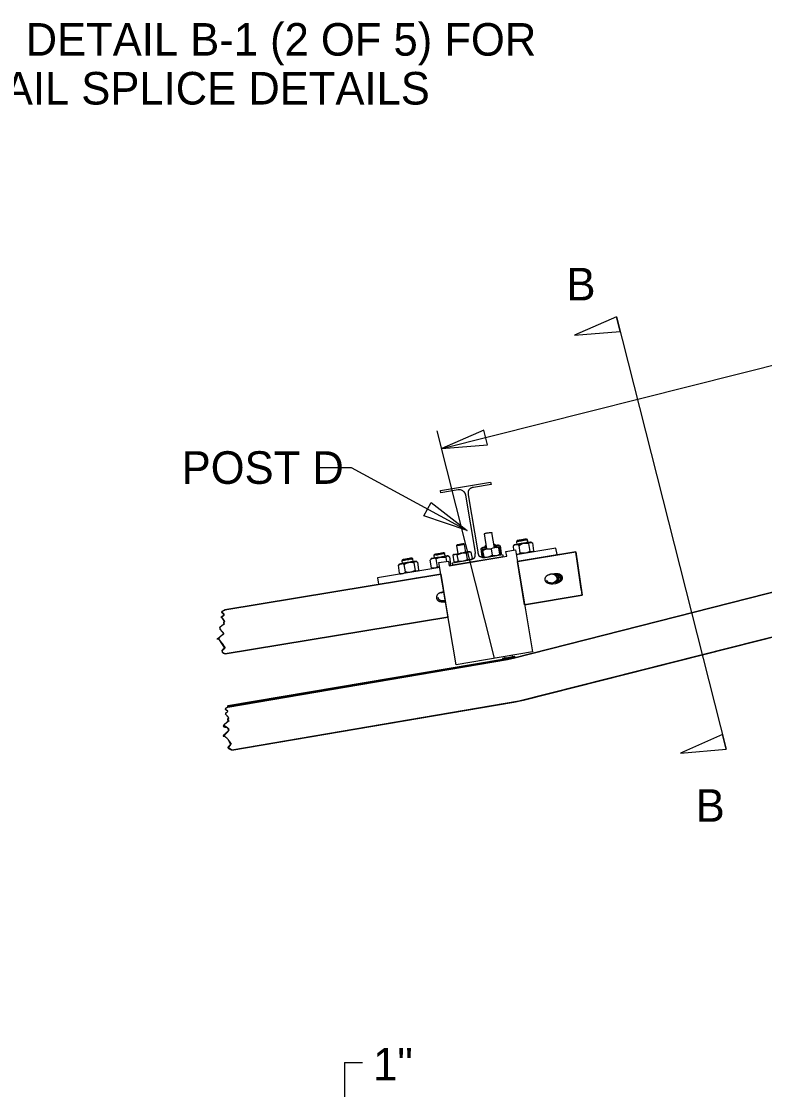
# Model space of a CAD drawing. Extents: x 2.2 to 33.9, y 0.2 to 10.
# Drawn here: x 8.178 to 10.232, y 6.449 to 9.4 of the extents above; entities that cross this region are included whole.
import ezdxf

# ---------------------------------------------------------------- set-up
doc = ezdxf.new("R2010")
doc.units = 0
for name, color, linetype in [('SD_P_Dimension Lines', 7, 'Continuous'), ('SD_P_Dimension Text', 7, 'Continuous'), ('SD_P_Shading', 7, 'Continuous'), ('SD_X_Exist Object Lines', 7, 'Continuous')]:
    doc.layers.add(name, color=color, linetype=linetype)

msp = doc.modelspace()

# ---------------------------------------------------------------- linework, layer by layer
at = {"layer": 'SD_P_Dimension Lines'}
for p, q in [((9.3398, 8.2203), (11.9266, 8.8702)), ((9.4559, 8.2712), (9.3398, 8.2203)), ((9.4662, 8.2304), (9.4559, 8.2712)), ((9.3398, 8.2203), (9.4662, 8.2304)), ((9.0018, 8.1676), (9.0896, 8.1676)), ((9.0896, 8.1676), (9.4102, 7.9933)), ((9.0711, 6.5243), (9.0711, 6.3007)), ((9.0711, 6.5243), (9.1211, 6.5243))]:
    msp.add_line(p, q, dxfattribs=at)
for points in [[(9.8228, 8.5843), (10.1261, 7.3893)], [(9.4855, 7.6406), (9.3276, 8.2688)]]:
    msp.add_lwpolyline(points, dxfattribs=at)
at = {"layer": 'SD_P_Dimension Text'}
for p, q in [((9.8228, 8.5843), (9.7068, 8.5332)), ((9.8331, 8.5436), (9.8228, 8.5843)), ((9.7068, 8.5332), (9.8331, 8.5436)), ((9.2904, 8.0346), (9.3104, 8.0715)), ((9.3104, 8.0715), (9.4102, 7.9933)), ((9.4102, 7.9933), (9.2904, 8.0346)), ((10.1158, 7.43), (9.9998, 7.3789)), ((10.1261, 7.3893), (10.1158, 7.43)), ((9.9998, 7.3789), (10.1261, 7.3893))]:
    msp.add_line(p, q, dxfattribs=at)
at = {"layer": 'SD_P_Shading'}
msp.add_lwpolyline([(10.6311, 7.7951), (9.5528, 7.5222), (8.7603, 7.3868), (8.7506, 7.3931), (8.7569, 7.4028), (8.7501, 7.4164), (8.7388, 7.4266), (8.7518, 7.441), (8.749, 7.4472), (8.7394, 7.4544), (8.74, 7.4583), (8.7486, 7.4664), (8.7521, 7.4685), (8.7487, 7.4706), (8.7488, 7.4727), (8.7511, 7.4752), (8.7494, 7.4787), (8.7469, 7.4808), (8.7463, 7.4826), (8.7427, 7.4859), (8.7429, 7.4879), (8.7449, 7.4905), (8.7466, 7.4914), (8.7485, 7.4934), (8.7476, 7.4951), (8.7451, 7.4977), (8.7427, 7.4993), (8.7426, 7.501), (8.7437, 7.5024), (8.7453, 7.5034), (8.747, 7.5051), (8.7486, 7.5059), (8.7486, 7.5059), (8.7486, 7.5059), (8.7486, 7.5059), (8.7486, 7.5059), (8.7486, 7.5059), (8.7486, 7.5059), (8.7486, 7.5059), (9.522, 7.6376), (9.5386, 7.6409), (9.5386, 7.6409), (11.0361, 8.0218)], dxfattribs=at)
for points in [[(9.332, 7.9051), (9.3586, 7.9093), (9.3603, 7.8959), (9.5195, 7.9226), (9.517, 7.9359), (9.5436, 7.9401), (9.5903, 7.6584), (9.3795, 7.6226)], [(9.7103, 7.9343), (9.7103, 7.9343), (9.7278, 7.8151), (9.5687, 7.7885), (9.549, 7.9077)], [(9.3374, 7.8727), (9.3374, 7.8727), (9.357, 7.7543), (8.7411, 7.6526), (8.7342, 7.6568), (8.7329, 7.6629), (8.7408, 7.6688), (8.7241, 7.6945), (8.7276, 7.7004), (8.7378, 7.7089), (8.7283, 7.7205), (8.7271, 7.7263), (8.7335, 7.7322), (8.739, 7.7348), (8.7389, 7.7437), (8.7314, 7.7552), (8.739, 7.7602), (8.7334, 7.7688), (8.7362, 7.7721), (8.7378, 7.7726), (8.7395, 7.7734), (8.7395, 7.7743), (8.7403, 7.7743)]]:
    msp.add_lwpolyline(points, close=True, dxfattribs=at)
at = {"layer": 'SD_X_Exist Object Lines'}
for points in [[(9.4328, 7.9326), (9.4061, 8.0909), (9.4053, 8.0943), (9.4045, 8.0968), (9.402, 8.1001), (9.4003, 8.1018), (9.3978, 8.1034), (9.3945, 8.1051), (9.392, 8.1059), (9.3853, 8.1059), (9.337, 8.0976), (9.3361, 8.1043), (9.4745, 8.1276), (9.4761, 8.1209), (9.4278, 8.1126), (9.4245, 8.1126)], [(9.4128, 8.0959), (9.4128, 8.0926), (9.4395, 7.9343)], [(11.0486, 7.9701), (11.0378, 8.0134), (11.0361, 8.0218), (9.5386, 7.6409), (9.522, 7.6376), (8.7486, 7.5059)], [(9.4861, 7.9459), (9.4786, 7.9884), (9.4786, 7.9876), (9.4753, 7.9876), (9.4728, 7.9868), (9.4711, 7.9868), (9.4686, 7.9859), (9.4636, 7.9859), (9.462, 7.9851), (9.4595, 7.9851), (9.4586, 7.9843), (9.457, 7.9843), (9.4636, 7.9426), (9.4628, 7.9426), (9.4603, 7.9418), (9.4578, 7.9418), (9.4561, 7.9409), (9.4528, 7.9409), (9.4495, 7.9376), (9.4528, 7.9201), (9.4545, 7.9193)], [(9.5786, 7.9601), (9.577, 7.9684), (9.5745, 7.9701), (9.5736, 7.9701)], [(9.4061, 7.9326), (9.4028, 7.9551), (9.4003, 7.9568), (9.3986, 7.9568), (9.397, 7.9559), (9.3928, 7.9559), (9.3911, 7.9551), (9.3886, 7.9551), (9.387, 7.9543), (9.3828, 7.9543), (9.3811, 7.9518), (9.3845, 7.9293)], [(9.4028, 7.9551), (9.4003, 7.9551), (9.3986, 7.9543), (9.3945, 7.9543), (9.3928, 7.9534), (9.3903, 7.9534), (9.3878, 7.9526), (9.3853, 7.9526), (9.3836, 7.9518), (9.3811, 7.9518)], [(9.4478, 7.9426), (9.4511, 7.9451), (9.4553, 7.9468), (9.4536, 7.9468), (9.4528, 7.9459), (9.4511, 7.9459), (9.4495, 7.9443), (9.4478, 7.9426), (9.4511, 7.9209), (9.4528, 7.9201), (9.4511, 7.9209)], [(9.4595, 7.9409), (9.4545, 7.9409), (9.4495, 7.9376)], [(9.4536, 7.9384), (9.4528, 7.9409), (9.4528, 7.9384), (9.4553, 7.9209), (9.4561, 7.9184), (9.457, 7.9209), (9.4628, 7.9201), (9.4686, 7.9209), (9.4736, 7.9226), (9.4795, 7.9251)], [(9.457, 7.9209), (9.4536, 7.9384), (9.4586, 7.9409), (9.4645, 7.9426), (9.4761, 7.9426)], [(9.4636, 7.9451), (9.4595, 7.9468), (9.4553, 7.9468), (9.4578, 7.9468), (9.4595, 7.9476), (9.4628, 7.9476)], [(9.462, 7.9509), (9.4603, 7.9509), (9.4586, 7.9484), (9.4586, 7.9468)], [(9.4628, 7.9493), (9.4611, 7.9484), (9.4586, 7.9484)], [(9.4895, 7.9526), (9.4895, 7.9534), (9.4861, 7.9551), (9.4845, 7.9551)], [(9.4895, 7.9534), (9.487, 7.9534), (9.4853, 7.9526), (9.4845, 7.9526)], [(9.4903, 7.9493), (9.4928, 7.9518), (9.4953, 7.9534), (9.4936, 7.9534), (9.492, 7.9526), (9.4903, 7.9526), (9.4878, 7.9518), (9.4853, 7.9518)], [(9.4853, 7.9501), (9.4903, 7.9493), (9.4911, 7.9468), (9.4961, 7.9476), (9.5003, 7.9468), (9.497, 7.9484), (9.4961, 7.9476), (9.492, 7.9476), (9.4895, 7.9468), (9.4878, 7.9468)], [(9.4995, 7.9526), (9.497, 7.9534), (9.4953, 7.9534), (9.4986, 7.9526), (9.5011, 7.9509), (9.5045, 7.9301), (9.5028, 7.9276), (9.5003, 7.9259), (9.5003, 7.9284)], [(9.5036, 7.9284), (9.5003, 7.9468)], [(9.537, 7.9501), (9.5403, 7.9534), (9.5445, 7.9551), (9.5428, 7.9543), (9.5403, 7.9543), (9.5386, 7.9518), (9.537, 7.9501), (9.5386, 7.9393)], [(9.5536, 7.9526), (9.5495, 7.9543), (9.5445, 7.9551), (9.547, 7.9551)], [(9.5486, 7.9093), (9.6586, 7.9276), (9.6553, 7.9451), (9.5453, 7.9268)], [(9.5495, 7.9659), (9.5486, 7.9659), (9.5461, 7.9626), (9.5478, 7.9551)], [(9.547, 7.9634), (9.5461, 7.9626)], [(9.5795, 7.9576), (9.582, 7.9601), (9.5845, 7.9609), (9.5811, 7.9609), (9.5795, 7.9601), (9.5745, 7.9601), (9.572, 7.9593), (9.5686, 7.9584), (9.5661, 7.9584), (9.5628, 7.9576)], [(9.577, 7.9684), (9.5761, 7.9676)], [(9.5886, 7.9601), (9.5861, 7.9618), (9.5853, 7.9618), (9.5845, 7.9609), (9.5878, 7.9609), (9.5903, 7.9593), (9.5936, 7.9376), (9.592, 7.9351), (9.5886, 7.9343), (9.5861, 7.9343), (9.5836, 7.9359)], [(9.2611, 7.9076), (9.2603, 7.9151), (9.2578, 7.9168), (9.2536, 7.9168), (9.252, 7.9159), (9.2495, 7.9159), (9.247, 7.9151), (9.2445, 7.9151), (9.242, 7.9143), (9.2395, 7.9143), (9.237, 7.9134), (9.2336, 7.9134), (9.232, 7.9126), (9.2311, 7.9126), (9.2295, 7.9101), (9.2303, 7.9026)], [(9.247, 7.9126), (9.2445, 7.9126), (9.2411, 7.9118), (9.2386, 7.9118), (9.2361, 7.9109), (9.232, 7.9109), (9.2311, 7.9101), (9.2295, 7.9101)], [(9.2603, 7.9151), (9.2578, 7.9151)], [(9.3278, 7.8934), (9.3245, 7.8909), (9.3203, 7.8893), (9.3161, 7.8893), (9.312, 7.8909), (9.3078, 7.9118)], [(9.3245, 7.9151), (9.3161, 7.9168), (9.3178, 7.9168)], [(9.3495, 7.9218), (9.3486, 7.9301), (9.3453, 7.9318), (9.3436, 7.9318), (9.342, 7.9309), (9.3395, 7.9309), (9.3378, 7.9301), (9.3353, 7.9301), (9.3328, 7.9293), (9.3295, 7.9293), (9.3278, 7.9284), (9.3228, 7.9284), (9.3211, 7.9276), (9.3195, 7.9276), (9.3178, 7.9251), (9.3186, 7.9168)], [(9.3203, 7.9251), (9.3178, 7.9251)], [(9.3345, 7.8926), (9.3278, 7.8934), (9.3245, 7.9151), (9.3303, 7.9184), (9.337, 7.9201), (9.3436, 7.9201), (9.3511, 7.9193), (9.3528, 7.9084)], [(9.3486, 7.9301), (9.347, 7.9301), (9.3461, 7.9293), (9.3428, 7.9293), (9.3403, 7.9284), (9.3378, 7.9284), (9.3345, 7.9276), (9.332, 7.9276)], [(9.3403, 7.9209), (9.337, 7.9201), (9.3345, 7.9193)], [(9.3511, 7.9193), (9.3528, 7.9218), (9.3553, 7.9234), (9.3545, 7.9226)], [(9.3595, 7.9218), (9.357, 7.9234), (9.3553, 7.9234), (9.3586, 7.9226), (9.3611, 7.9209), (9.3645, 7.9001), (9.3628, 7.8976), (9.3603, 7.8959)], [(9.4536, 7.9193), (9.4595, 7.9193), (9.5078, 7.9276), (9.5095, 7.9209), (9.3703, 7.8976), (9.3695, 7.9043), (9.4178, 7.9126), (9.4211, 7.9134)], [(9.3745, 7.9276), (9.3736, 7.9276), (9.3703, 7.9251), (9.3736, 7.9068)], [(9.3828, 7.9268), (9.3803, 7.9276), (9.3761, 7.9276), (9.3736, 7.9268), (9.3703, 7.9251)], [(9.4111, 7.9134), (9.4053, 7.9109), (9.3995, 7.9093), (9.3928, 7.9084), (9.3861, 7.9093), (9.3836, 7.9076), (9.3803, 7.9059), (9.377, 7.9059), (9.3736, 7.9068), (9.377, 7.9051)], [(9.3861, 7.9093), (9.3828, 7.9268), (9.3895, 7.9293), (9.3953, 7.9309), (9.402, 7.9318), (9.4086, 7.9309)], [(9.422, 7.9134), (9.4245, 7.9159), (9.4186, 7.9126), (9.4153, 7.9126), (9.4111, 7.9134), (9.4086, 7.9309), (9.4111, 7.9334), (9.4145, 7.9343), (9.4178, 7.9343), (9.4211, 7.9334), (9.4178, 7.9351), (9.417, 7.9351), (9.4161, 7.9343), (9.4128, 7.9343), (9.4103, 7.9334), (9.4078, 7.9334), (9.4053, 7.9326), (9.402, 7.9326), (9.3953, 7.9309), (9.392, 7.9309)], [(9.4245, 7.9159), (9.4211, 7.9334)], [(9.4561, 7.9193), (9.4528, 7.9201)], [(9.502, 7.9259), (9.5028, 7.9284)], [(9.557, 7.9318), (9.5536, 7.9293), (9.5495, 7.9276), (9.5453, 7.9276)], [(9.7103, 7.9334), (9.7103, 7.9343), (9.5486, 7.9076)], [(9.5686, 7.7884), (9.7278, 7.8151), (9.7278, 7.8176), (9.727, 7.8193), (9.727, 7.8251), (9.7253, 7.8318), (9.7161, 7.8959), (9.7153, 7.9026), (9.7103, 7.9334), (9.5486, 7.9068)], [(9.5553, 7.9101), (9.5553, 7.9093)], [(9.5861, 7.9143), (9.5861, 7.9151)], [(9.5911, 7.9343), (9.592, 7.9359)], [(9.3345, 7.8918), (9.1628, 7.8626), (9.1653, 7.8451), (9.337, 7.8743)], [(9.2395, 7.8793), (9.2361, 7.8759), (9.232, 7.8743), (9.2278, 7.8743), (9.2236, 7.8759), (9.2203, 7.8976)], [(9.2361, 7.9001), (9.232, 7.9018), (9.2278, 7.9018), (9.2295, 7.9018)], [(9.252, 7.9059), (9.2486, 7.9051), (9.2461, 7.9051)], [(9.2628, 7.9043), (9.2645, 7.9068), (9.2678, 7.9084), (9.2661, 7.9084)], [(9.2711, 7.9076), (9.2695, 7.9084), (9.2678, 7.9084), (9.2703, 7.9076), (9.2728, 7.9059), (9.2761, 7.8851), (9.2745, 7.8826), (9.272, 7.8809), (9.2686, 7.8818), (9.2661, 7.8834)], [(9.2736, 7.8818), (9.2753, 7.8834)], [(9.312, 7.8909), (9.3136, 7.8901), (9.3153, 7.8884)], [(9.362, 7.8959), (9.3636, 7.8984)], [(9.3374, 7.8727), (8.7403, 7.7743)], [(9.3378, 7.8726), (8.7403, 7.7734)], [(9.2236, 7.8759), (9.2253, 7.8751), (9.2278, 7.8734)], [(9.2378, 7.8576), (9.2386, 7.8568)], [(9.2695, 7.8618), (9.2686, 7.8626)], [(9.3261, 7.8718), (9.3261, 7.8709)], [(9.6303, 7.8559), (9.6295, 7.8568)], [(9.6661, 7.8618), (9.6661, 7.8626), (9.6653, 7.8643), (9.6645, 7.8668), (9.6611, 7.8701), (9.6586, 7.8709), (9.6561, 7.8726), (9.6478, 7.8726), (9.6403, 7.8718), (9.637, 7.8709), (9.6361, 7.8701)], [(9.6545, 7.8743), (9.6511, 7.8743), (9.6436, 7.8734)], [(9.647, 7.8726), (9.6445, 7.8718)], [(9.6545, 7.8709), (9.6561, 7.8701), (9.657, 7.8676), (9.6586, 7.8651), (9.6586, 7.8601), (9.6578, 7.8576), (9.657, 7.8559), (9.6553, 7.8534), (9.6503, 7.8501), (9.6478, 7.8493), (9.6461, 7.8484)], [(9.6503, 7.8718), (9.6478, 7.8726)], [(9.6553, 7.8509), (9.6528, 7.8501), (9.6528, 7.8493)], [(9.6553, 7.8743), (9.6561, 7.8743)], [(9.6578, 7.8509), (9.6586, 7.8509), (9.6603, 7.8534)], [(9.6586, 7.8609), (9.6586, 7.8634)], [(9.6603, 7.8518), (9.6586, 7.8509)], [(9.6611, 7.8643), (9.662, 7.8626)], [(9.6686, 7.8668), (9.6686, 7.8643)], [(9.3445, 7.8226), (9.3453, 7.8226), (9.3403, 7.8218), (9.3378, 7.8209), (9.337, 7.8209)], [(9.3403, 7.8226), (9.3403, 7.8218)], [(9.3453, 7.8243), (9.3436, 7.8234)], [(9.6411, 7.8468), (9.6445, 7.8459), (9.647, 7.8468), (9.6553, 7.8476), (9.6578, 7.8484)], [(9.6578, 7.8501), (9.6545, 7.8501), (9.647, 7.8484), (9.6436, 7.8484)], [(8.7603, 7.3868), (9.5395, 7.5193), (9.5661, 7.5251), (10.6311, 7.7951)], [(9.3311, 7.8059), (9.3303, 7.8084)], [(9.3495, 7.7993), (9.3478, 7.7993), (9.3445, 7.7993)], [(9.3453, 7.7968), (9.3478, 7.7968), (9.3503, 7.7976)], [(9.3495, 7.8001), (9.3486, 7.7993), (9.347, 7.7993)], [(9.3478, 7.7993), (9.3478, 7.7968)], [(8.7403, 7.7743), (8.7395, 7.7743), (8.7395, 7.7734), (8.7403, 7.7734), (8.7378, 7.7726)], [(8.7386, 7.7451), (8.7395, 7.7418), (8.7386, 7.7409), (8.737, 7.7401), (8.737, 7.7376), (8.7395, 7.7351), (8.737, 7.7334), (8.7336, 7.7318), (8.7311, 7.7301), (8.727, 7.7259), (8.727, 7.7209), (8.7361, 7.7118), (8.737, 7.7101), (8.737, 7.7084), (8.7361, 7.7076), (8.7353, 7.7059)], [(8.7378, 7.7618), (8.7386, 7.7609), (8.7378, 7.7601)], [(8.7411, 7.6526), (9.357, 7.7543)], [(8.7361, 7.6784), (8.7386, 7.6734), (8.7411, 7.6693), (8.7361, 7.6659), (8.7345, 7.6634), (8.7328, 7.6626), (8.7328, 7.6593), (8.7336, 7.6584), (8.7345, 7.6568), (8.7361, 7.6551), (8.7386, 7.6543), (8.7411, 7.6526)], [(9.5428, 7.6443), (9.5078, 7.6384)], [(9.5136, 7.6451), (9.5145, 7.6409), (9.5153, 7.6409), (9.517, 7.6418), (9.5211, 7.6418), (9.5236, 7.6426), (9.5253, 7.6426), (9.5278, 7.6434), (9.5303, 7.6434), (9.532, 7.6443), (9.5361, 7.6443), (9.5353, 7.6493)], [(9.5428, 7.6434), (9.5428, 7.6443), (9.5428, 7.6451), (9.542, 7.6451), (9.542, 7.6459), (9.5311, 7.6434)], [(9.5386, 7.6418), (9.5211, 7.6384), (8.7486, 7.5068)], [(9.5078, 7.6376), (8.7486, 7.5093)], [(9.5195, 7.6418), (9.5086, 7.6401), (9.5078, 7.6401), (9.5078, 7.6384), (9.5078, 7.6359)], [(8.7486, 7.5093), (8.7478, 7.5084), (8.7478, 7.5076), (8.7486, 7.5076), (8.7486, 7.5059), (8.747, 7.5051), (8.7453, 7.5034), (8.7436, 7.5026), (8.7436, 7.5018), (8.7428, 7.5009), (8.7428, 7.4993), (8.7436, 7.4984), (8.7453, 7.4976), (8.7478, 7.4951), (8.7478, 7.4943), (8.7486, 7.4934), (8.7461, 7.4909), (8.7445, 7.4901), (8.7436, 7.4884), (8.7428, 7.4876), (8.7428, 7.4859), (8.7461, 7.4826), (8.747, 7.4809), (8.7495, 7.4784), (8.7511, 7.4751), (8.7486, 7.4726), (8.7486, 7.4709), (8.7503, 7.4693), (8.752, 7.4684), (8.7478, 7.4659), (8.7445, 7.4626)], [(8.7511, 7.4409), (8.7478, 7.4376)], [(8.7528, 7.4118), (8.7578, 7.4034), (8.7561, 7.4018)], [(8.7578, 7.3884), (8.7603, 7.3868)]]:
    msp.add_lwpolyline(points, dxfattribs=at)
for points in [[(9.5903, 7.6584), (9.3795, 7.6226), (9.332, 7.9051), (9.3586, 7.9093), (9.3603, 7.8959), (9.5195, 7.9226), (9.517, 7.9359), (9.5436, 7.9401)], [(9.4978, 7.9459), (9.492, 7.9468), (9.487, 7.9459), (9.4811, 7.9451), (9.4761, 7.9426), (9.4795, 7.9251), (9.4845, 7.9243), (9.4903, 7.9243), (9.4953, 7.9259), (9.5003, 7.9284)], [(9.5795, 7.9576), (9.5836, 7.9359), (9.577, 7.9326), (9.5703, 7.9309), (9.5636, 7.9309), (9.557, 7.9318), (9.5536, 7.9526), (9.5595, 7.9559), (9.5661, 7.9584), (9.5728, 7.9584)], [(9.3111, 7.9159), (9.3095, 7.9134), (9.3078, 7.9118), (9.312, 7.9151), (9.3161, 7.9168), (9.3145, 7.9159)], [(9.5036, 7.9284), (9.5003, 7.9259), (9.5003, 7.9268)], [(9.2228, 7.9009), (9.2211, 7.8993), (9.2203, 7.8976), (9.2236, 7.9001), (9.2278, 7.9018), (9.2261, 7.9018), (9.2245, 7.9009)], [(9.2628, 7.9043), (9.2661, 7.8834), (9.2603, 7.8801), (9.2536, 7.8784), (9.247, 7.8776), (9.2395, 7.8793), (9.2361, 7.9001), (9.2428, 7.9034), (9.2486, 7.9051), (9.2561, 7.9059)]]:
    msp.add_lwpolyline(points, close=True, dxfattribs=at)
for points in [[(9.4245, 8.1126), (9.4182, 8.1097), (9.4124, 8.1033), (9.4128, 8.0959)], [(9.5736, 7.9701), (9.5662, 7.9688), (9.5569, 7.9668), (9.5495, 7.9659)], [(9.5761, 7.9676), (9.5675, 7.9669), (9.5553, 7.9636), (9.547, 7.9634)], [(9.5628, 7.9576), (9.5574, 7.9574), (9.5523, 7.9553), (9.547, 7.9551)], [(9.2578, 7.9151), (9.2544, 7.9129), (9.2543, 7.9159), (9.247, 7.9126)], [(9.3345, 7.9193), (9.331, 7.9194), (9.3213, 7.9177), (9.3178, 7.9168)], [(9.332, 7.9276), (9.3244, 7.9242), (9.3239, 7.9274), (9.3203, 7.9251)], [(9.3545, 7.9226), (9.3496, 7.9231), (9.3451, 7.9209), (9.3403, 7.9209)], [(9.3745, 7.9276), (9.3792, 7.9284), (9.3881, 7.9295), (9.392, 7.9309)], [(9.4211, 7.9134), (9.4303, 7.9169), (9.4326, 7.9234), (9.4328, 7.9326)], [(9.4395, 7.9343), (9.4409, 7.9252), (9.4451, 7.9219), (9.4536, 7.9193)], [(9.2461, 7.9051), (9.2405, 7.904), (9.2349, 7.9032), (9.2295, 7.9018)], [(9.2661, 7.9084), (9.2617, 7.9068), (9.2565, 7.9077), (9.252, 7.9059)], [(9.6436, 7.8734), (9.6252, 7.8698), (9.6246, 7.8487), (9.6411, 7.8468)], [(9.6436, 7.8484), (9.6362, 7.8489), (9.6341, 7.8499), (9.6303, 7.8559)], [(9.6603, 7.8534), (9.6662, 7.8646), (9.6572, 7.8726), (9.647, 7.8726)], [(9.6586, 7.8634), (9.6552, 7.8684), (9.6567, 7.8685), (9.6503, 7.8718)], [(9.6578, 7.8484), (9.6746, 7.8536), (9.6721, 7.8742), (9.6545, 7.8743)], [(9.662, 7.8626), (9.6597, 7.854), (9.6629, 7.8587), (9.6553, 7.8509)], [(9.6561, 7.8743), (9.6671, 7.8717), (9.6701, 7.859), (9.6603, 7.8518)], [(9.6686, 7.8643), (9.6696, 7.8576), (9.6626, 7.8532), (9.6578, 7.8501)], [(9.3436, 7.8234), (9.3256, 7.8211), (9.3255, 7.796), (9.3453, 7.7968)], [(9.3445, 7.7993), (9.3403, 7.7988), (9.3325, 7.8014), (9.3311, 7.8059)], [(8.7378, 7.7726), (8.7286, 7.7681), (8.7373, 7.7653), (8.7378, 7.7618)], [(8.7378, 7.7601), (8.7287, 7.7526), (8.7308, 7.7561), (8.7386, 7.7451)], [(8.7353, 7.7059), (8.7167, 7.6914), (8.7226, 7.6972), (8.7361, 7.6784)], [(8.7478, 7.4376), (8.7316, 7.4239), (8.742, 7.427), (8.7528, 7.4118)], [(8.7445, 7.4626), (8.7301, 7.4517), (8.7523, 7.4497), (8.7511, 7.4409)], [(8.7561, 7.4018), (8.7489, 7.3959), (8.749, 7.3919), (8.7578, 7.3884)]]:
    msp.add_open_spline(points, degree=2, dxfattribs=at)

# ---------------------------------------------------------------- texts
at = {"layer": 'SD_P_Dimension Text'}
for s, p in [('SEE STD. DETAIL B-1 (2 OF 5) FOR', (7.6083, 9.3055)), ('GUARDRAIL SPLICE DETAILS', (7.6083, 9.1705)), ('B', (9.6846, 8.6293)), ('POST D', (8.6213, 8.1226)), ('B', (10.0418, 7.189)), ('1"', (9.1504, 6.4743))]:
    msp.add_text(s, height=0.09, dxfattribs=at).set_placement(p)

doc.saveas('drawing.dxf')
